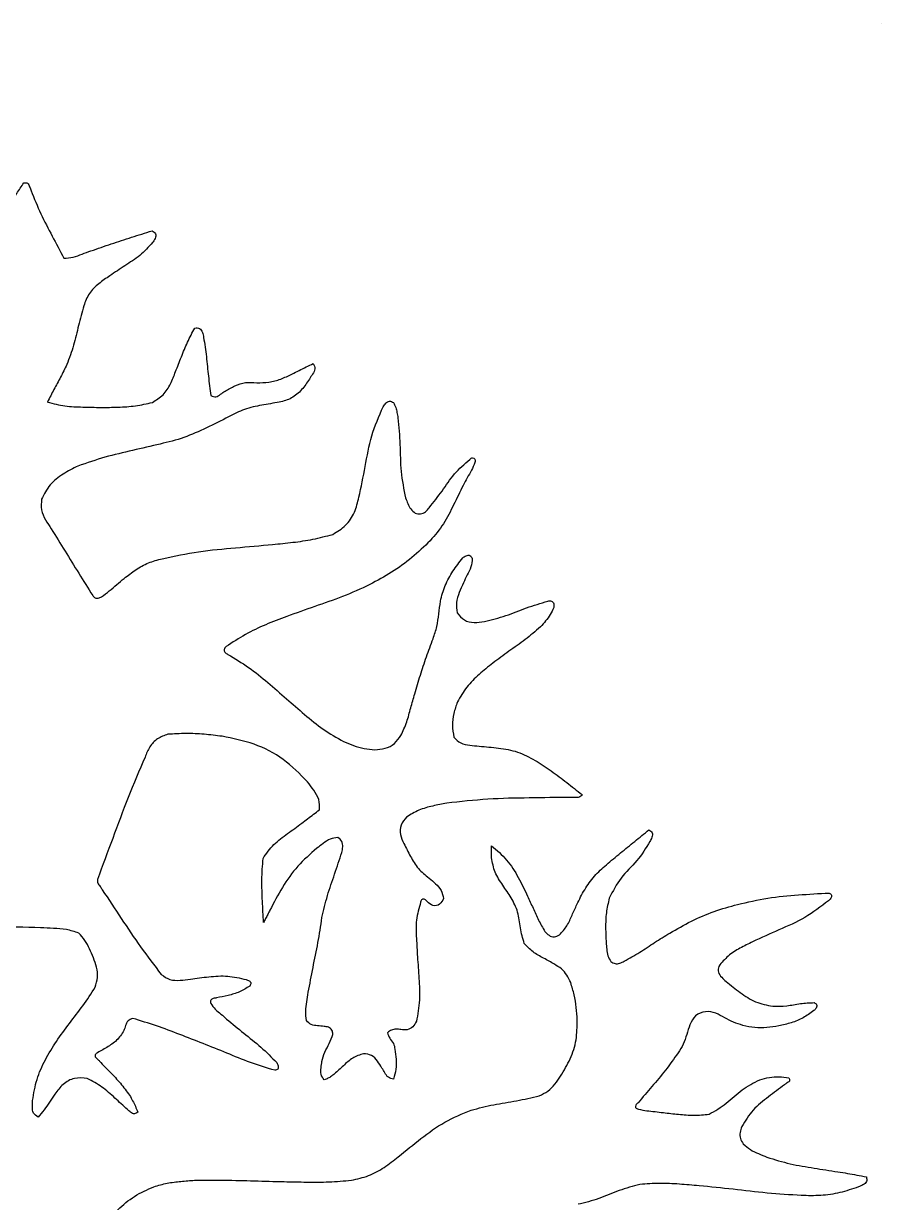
# Model space of a CAD drawing. Extents: x 0 to 290, y 41 to 325.
# Drawn here: x 212.1 to 289.6, y 218.7 to 325.1 of the extents above; entities that cross this region are included whole.
import ezdxf

# ---------------------------------------------------------------- set-up
doc = ezdxf.new("R2010")
doc.units = 0
doc.layers.get('0').update_dxf_attribs({"linetype": 'CONTINUOUS'})

msp = doc.modelspace()

# ---------------------------------------------------------------- linework, layer by layer
at = {"color": 7}
msp.add_lwpolyline([(289.56, 325.12), (289.56, 325.12)], dxfattribs=at)
for points, knots in [([(210.685662, 307.594621), (210.76965, 307.976175), (210.937709, 308.73966), (211.487199, 309.782748), (211.922856, 310.428113), (212.1408, 310.750966)], [0, 0, 0, 0, 1.167161, 2.335479, 3.505032, 3.505032, 3.505032, 3.505032]), ([(212.1408, 310.750966), (212.264362, 310.752944), (212.524706, 310.757111), (212.668979, 310.366557), (212.750749, 310.139498), (212.791604, 310.02605)], [0, 0, 0, 0, 0.337498, 0.711108, 1.084183, 1.084183, 1.084183, 1.084183]), ([(212.791604, 310.02605), (213.074888, 309.327961), (213.641515, 307.931638), (214.694627, 305.93039), (215.405034, 304.602346), (215.7603, 303.938206)], [0, 0, 0, 0, 2.258715, 4.517903, 6.777891, 6.777891, 6.777891, 6.777891]), ([(218.202087, 304.589039), (218.810931, 304.802179), (220.028428, 305.228391), (221.868276, 305.82756), (223.099988, 306.210106), (223.715862, 306.401385)], [0, 0, 0, 0, 1.935173, 3.869737, 5.80442, 5.80442, 5.80442, 5.80442]), ([(223.715862, 306.401385), (223.842332, 306.325414), (224.101941, 306.169464), (224.020635, 305.678037), (223.849772, 305.451905), (223.763558, 305.337803)], [0, 0, 0, 0, 0.405789, 0.832978, 1.268065, 1.268065, 1.268065, 1.268065]), ([(215.7603, 303.938206), (216.04363, 303.948658), (216.613386, 303.969677), (217.396856, 304.321304), (217.933913, 304.499872), (218.202087, 304.589039)], [0, 0, 0, 0, 0.842343, 1.693894, 2.543201, 2.543201, 2.543201, 2.543201]), ([(223.763558, 305.337803), (223.394128, 304.935225), (222.654111, 304.128809), (221.256651, 303.260873), (220.354359, 302.650546), (219.903322, 302.345457)], [0, 0, 0, 0, 1.631209, 3.267529, 4.903054, 4.903054, 4.903054, 4.903054]), ([(219.903322, 302.345457), (219.566486, 302.114408), (218.893946, 301.653088), (217.982927, 300.790697), (217.6916, 300.018819), (217.546202, 299.633584)], [0, 0, 0, 0, 1.228829, 2.453528, 3.673766, 3.673766, 3.673766, 3.673766]), ([(217.546202, 299.633584), (217.385002, 299.041464), (217.062541, 297.857009), (216.67354, 296.053437), (216.233983, 294.905334), (216.0143, 294.331531)], [0, 0, 0, 0, 1.841331, 3.683338, 5.523751, 5.523751, 5.523751, 5.523751]), ([(225.837891, 293.686089), (226.011669, 294.131418), (226.359193, 295.021993), (226.898734, 296.352747), (227.344988, 297.199352), (227.568196, 297.622807)], [0, 0, 0, 0, 1.434369, 2.868471, 4.303606, 4.303606, 4.303606, 4.303606]), ([(227.568196, 297.622807), (227.723053, 297.638448), (228.039869, 297.670449), (228.301809, 297.226763), (228.346953, 296.932409), (228.369707, 296.784042)], [0, 0, 0, 0, 0.431144, 0.882056, 1.340315, 1.340315, 1.340315, 1.340315]), ([(228.369707, 296.784042), (228.459578, 296.201362), (228.639387, 295.035574), (228.782847, 293.271338), (228.948442, 292.10322), (229.031236, 291.519187)], [0, 0, 0, 0, 1.768165, 3.537628, 5.306938, 5.306938, 5.306938, 5.306938]), ([(216.0143, 294.331531), (215.833926, 293.948367), (215.47309, 293.181849), (214.852441, 292.07286), (214.466291, 291.319098), (214.273271, 290.942324)], [0, 0, 0, 0, 1.270085, 2.5408, 3.810787, 3.810787, 3.810787, 3.810787]), ([(236.338816, 293.4716), (236.553106, 293.577422), (236.981613, 293.78903), (237.624367, 294.105986), (238.053187, 294.316393), (238.267522, 294.42156)], [0, 0, 0, 0, 0.716987, 1.433724, 2.149962, 2.149962, 2.149962, 2.149962]), ([(238.267522, 294.42156), (238.342364, 294.262169), (238.496426, 293.93406), (238.201396, 293.451087), (238.012618, 293.16326), (237.918131, 293.019198)], [0, 0, 0, 0, 0.496756, 1.022576, 1.549482, 1.549482, 1.549482, 1.549482]), ([(223.742391, 290.907893), (224.084158, 291.116683), (224.768825, 291.534955), (225.414948, 292.573527), (225.696744, 293.314798), (225.837891, 293.686089)], [0, 0, 0, 0, 1.186295, 2.376526, 3.570971, 3.570971, 3.570971, 3.570971]), ([(233.161276, 292.685893), (233.530416, 292.689696), (234.268024, 292.697295), (235.348596, 292.980056), (236.008482, 293.307623), (236.338816, 293.4716)], [0, 0, 0, 0, 1.104475, 2.206939, 3.312017, 3.312017, 3.312017, 3.312017]), ([(237.918131, 293.019198), (237.697923, 292.691332), (237.258707, 292.037388), (236.349667, 291.227445), (235.582003, 291.019646), (235.198356, 290.915796)], [0, 0, 0, 0, 1.185787, 2.365107, 3.543298, 3.543298, 3.543298, 3.543298]), ([(229.031236, 291.519187), (229.182353, 291.460384), (229.493983, 291.339122), (229.905226, 291.659118), (230.169242, 291.832066), (230.301236, 291.918531)], [0, 0, 0, 0, 0.454641, 0.93755, 1.420352, 1.420352, 1.420352, 1.420352]), ([(230.301236, 291.918531), (230.592133, 292.088198), (231.172815, 292.426885), (232.147462, 292.765209), (232.823461, 292.712322), (233.161276, 292.685893)], [0, 0, 0, 0, 1.011672, 2.019478, 3.026181, 3.026181, 3.026181, 3.026181]), ([(214.273271, 290.942324), (214.796537, 290.806274), (215.844296, 290.533853), (217.470511, 290.490673), (218.549252, 290.465524), (219.088547, 290.452951)], [0, 0, 0, 0, 1.616559, 3.236908, 4.856802, 4.856802, 4.856802, 4.856802]), ([(219.088547, 290.452951), (219.609981, 290.456298), (220.652892, 290.462992), (222.217478, 290.563065), (223.23472, 290.793094), (223.742391, 290.907893)], [0, 0, 0, 0, 1.564862, 3.12985, 4.689006, 4.689006, 4.689006, 4.689006]), ([(235.198356, 290.915796), (234.671389, 290.834631), (233.617896, 290.672369), (232.039259, 290.341102), (231.090185, 289.843981), (230.615913, 289.59556)], [0, 0, 0, 0, 1.601714, 3.202087, 4.800669, 4.800669, 4.800669, 4.800669]), ([(244.582809, 290.518991), (244.651238, 290.628261), (244.78615, 290.843692), (245.15094, 291.09012), (245.385163, 290.952283), (245.500878, 290.884187)], [0, 0, 0, 0, 0.392522, 0.773872, 1.146237, 1.146237, 1.146237, 1.146237]), ([(245.500878, 290.884187), (245.578992, 290.744617), (245.736289, 290.46357), (245.82681, 289.987063), (245.882943, 289.671262), (245.910947, 289.513716)], [0, 0, 0, 0, 0.476644, 0.959802, 1.440795, 1.440795, 1.440795, 1.440795]), ([(230.615913, 289.59556), (229.955973, 289.26392), (228.636275, 288.600732), (226.613891, 287.674542), (225.175462, 287.325409), (224.456696, 287.150951)], [0, 0, 0, 0, 2.217208, 4.433808, 6.647649, 6.647649, 6.647649, 6.647649]), ([(242.38966, 282.343578), (242.586655, 283.265832), (242.980791, 285.111021), (243.440116, 287.919512), (244.202325, 289.65344), (244.582809, 290.518991)], [0, 0, 0, 0, 2.831768, 5.665624, 8.490255, 8.490255, 8.490255, 8.490255]), ([(245.910947, 289.513716), (245.98463, 288.708169), (246.132111, 287.095811), (246.116248, 284.659769), (246.441851, 283.070685), (246.604367, 282.277538)], [0, 0, 0, 0, 2.426724, 4.857261, 7.279281, 7.279281, 7.279281, 7.279281]), ([(224.456696, 287.150951), (223.623631, 286.957402), (221.957086, 286.570208), (219.453841, 285.994895), (217.834212, 285.440913), (217.024938, 285.164107)], [0, 0, 0, 0, 2.566262, 5.13381, 7.697933, 7.697933, 7.697933, 7.697933]), ([(248.731476, 281.39644), (249.127144, 281.89181), (249.91908, 282.883301), (250.945123, 284.50254), (251.909293, 285.337329), (252.390487, 285.753951)], [0, 0, 0, 0, 1.902957, 3.808796, 5.707597, 5.707597, 5.707597, 5.707597]), ([(252.866596, 285.486687), (252.769087, 285.246728), (252.573185, 284.764636), (252.154998, 284.103824), (251.915125, 283.641032), (251.79528, 283.409813)], [0, 0, 0, 0, 0.775449, 1.557921, 2.339192, 2.339192, 2.339192, 2.339192]), ([(252.390487, 285.753951), (252.47186, 285.829122), (252.618827, 285.964887), (252.935048, 285.790645), (252.890926, 285.594725), (252.866596, 285.486687)], [0, 0, 0, 0, 0.301309, 0.544188, 0.842777, 0.842777, 0.842777, 0.842777]), ([(217.024938, 285.164107), (216.573398, 284.934304), (215.671046, 284.475071), (214.437771, 283.524799), (213.974872, 282.612998), (213.744104, 282.15844)], [0, 0, 0, 0, 1.523193, 3.043927, 4.555729, 4.555729, 4.555729, 4.555729]), ([(251.79528, 283.409813), (251.511277, 282.827354), (250.943683, 281.663279), (250.086277, 279.907075), (249.246219, 278.915465), (248.826584, 278.420124)], [0, 0, 0, 0, 1.946267, 3.889712, 5.829513, 5.829513, 5.829513, 5.829513]), ([(213.744104, 282.15844), (213.709143, 281.835542), (213.638719, 281.185113), (214.092825, 280.297193), (214.438798, 279.756797), (214.611938, 279.48636)], [0, 0, 0, 0, 0.953939, 1.921568, 2.890909, 2.890909, 2.890909, 2.890909]), ([(240.024356, 278.991624), (240.4337, 279.236313), (241.252854, 279.725966), (242.05587, 280.958289), (242.278262, 281.881256), (242.38966, 282.343578)], [0, 0, 0, 0, 1.416164, 2.833931, 4.256862, 4.256862, 4.256862, 4.256862]), ([(246.604367, 282.277538), (246.671608, 282.107508), (246.806485, 281.76645), (247.043528, 281.25992), (247.328621, 281.025397), (247.469378, 280.909607)], [0, 0, 0, 0, 0.550578, 1.104384, 1.644459, 1.644459, 1.644459, 1.644459]), ([(247.469378, 280.909607), (247.630713, 280.866744), (247.952571, 280.781233), (248.428978, 281.007219), (248.630005, 281.265879), (248.731476, 281.39644)], [0, 0, 0, 0, 0.487469, 0.972487, 1.466827, 1.466827, 1.466827, 1.466827]), ([(214.611938, 279.48636), (215.028957, 278.818904), (215.863101, 277.483823), (217.091104, 275.46654), (217.937668, 274.138893), (218.360978, 273.475027)], [0, 0, 0, 0, 2.361056, 4.722713, 7.084677, 7.084677, 7.084677, 7.084677]), ([(234.600609, 278.078636), (235.209645, 278.139583), (236.427956, 278.261503), (238.25093, 278.510067), (239.433485, 278.831179), (240.024356, 278.991624)], [0, 0, 0, 0, 1.836733, 3.674186, 5.509109, 5.509109, 5.509109, 5.509109]), ([(224.628851, 276.790291), (225.72269, 277.026598), (227.911096, 277.499369), (231.260103, 277.771828), (233.48712, 277.976367), (234.600609, 278.078636)], [0, 0, 0, 0, 3.353418, 6.709069, 10.064607, 10.064607, 10.064607, 10.064607]), ([(248.826584, 278.420124), (248.28348, 277.898205), (247.197428, 276.854517), (245.363034, 275.521956), (244.036869, 274.808335), (243.373769, 274.451516)], [0, 0, 0, 0, 2.258078, 4.515497, 6.773033, 6.773033, 6.773033, 6.773033]), ([(249.744653, 272.951222), (249.870939, 273.429358), (250.123771, 274.386613), (250.848852, 275.6941), (251.456902, 276.472562), (251.760849, 276.861693)], [0, 0, 0, 0, 1.478856, 2.960758, 4.441897, 4.441897, 4.441897, 4.441897]), ([(251.760849, 276.861693), (251.853956, 276.934745), (252.037657, 277.078877), (252.449281, 277.150784), (252.564569, 276.92628), (252.62078, 276.81682)], [0, 0, 0, 0, 0.361089, 0.712436, 1.046734, 1.046734, 1.046734, 1.046734]), ([(252.62078, 276.81682), (252.593847, 276.554971), (252.539556, 276.027132), (252.154746, 275.325561), (251.937963, 274.844823), (251.829711, 274.604762)], [0, 0, 0, 0, 0.781516, 1.575389, 2.367225, 2.367225, 2.367225, 2.367225]), ([(221.197311, 275.014831), (221.540661, 275.280624), (222.226338, 275.811416), (223.366855, 276.462526), (224.208243, 276.681051), (224.628851, 276.790291)], [0, 0, 0, 0, 1.303077, 2.602267, 3.900928, 3.900928, 3.900928, 3.900928]), ([(219.149507, 273.353389), (219.387971, 273.523141), (219.865827, 273.863306), (220.515868, 274.457378), (220.9702, 274.829043), (221.197311, 275.014831)], [0, 0, 0, 0, 0.877292, 1.757997, 2.638281, 2.638281, 2.638281, 2.638281]), ([(243.373769, 274.451516), (242.562165, 274.07822), (240.938457, 273.331398), (238.393254, 272.487344), (236.714786, 271.877647), (235.875689, 271.572849)], [0, 0, 0, 0, 2.677837, 5.357327, 8.035943, 8.035943, 8.035943, 8.035943]), ([(251.829711, 274.604762), (251.697812, 274.31969), (251.43414, 273.749816), (251.128856, 272.835597), (251.220551, 272.207704), (251.266113, 271.895711)], [0, 0, 0, 0, 0.945854, 1.890807, 2.824071, 2.824071, 2.824071, 2.824071]), ([(218.360978, 273.475027), (218.41971, 273.383164), (218.534206, 273.204082), (218.874213, 273.228593), (219.054941, 273.310521), (219.149507, 273.353389)], [0, 0, 0, 0, 0.303415, 0.591498, 0.907676, 0.907676, 0.907676, 0.907676]), ([(249.091309, 269.569918), (249.212533, 269.934805), (249.455031, 270.66473), (249.605354, 271.809723), (249.698231, 272.570811), (249.744653, 272.951222)], [0, 0, 0, 0, 1.150808, 2.302094, 3.452577, 3.452577, 3.452577, 3.452577]), ([(253.713262, 271.133711), (254.364186, 271.286667), (255.667698, 271.59297), (257.513427, 272.389282), (258.795831, 272.767655), (259.436164, 272.956584)], [0, 0, 0, 0, 2.00206, 4.009243, 6.010993, 6.010993, 6.010993, 6.010993]), ([(259.436164, 272.956584), (259.554162, 272.984361), (259.786556, 273.039068), (260.038325, 272.71933), (259.995317, 272.49326), (259.973233, 272.377182)], [0, 0, 0, 0, 0.337129, 0.663971, 1.008898, 1.008898, 1.008898, 1.008898]), ([(235.875689, 271.572849), (235.238728, 271.333657), (233.964723, 270.855242), (232.114654, 269.978994), (230.979658, 269.226379), (230.412431, 268.850251)], [0, 0, 0, 0, 2.041256, 4.08278, 6.122354, 6.122354, 6.122354, 6.122354]), ([(251.266113, 271.895711), (251.460389, 271.654216), (251.851286, 271.16831), (252.808514, 270.971358), (253.410994, 271.079471), (253.713262, 271.133711)], [0, 0, 0, 0, 0.905096, 1.821122, 2.743417, 2.743417, 2.743417, 2.743417]), ([(259.973233, 272.377182), (259.880118, 272.160808), (259.692764, 271.725453), (259.252289, 271.163654), (258.93191, 270.81529), (258.772096, 270.641516)], [0, 0, 0, 0, 0.703851, 1.416181, 2.125177, 2.125177, 2.125177, 2.125177]), ([(258.772096, 270.641516), (258.320523, 270.244956), (257.416683, 269.451228), (255.921157, 268.439915), (254.959087, 267.718717), (254.478084, 267.358142)], [0, 0, 0, 0, 1.801063, 3.604897, 5.408489, 5.408489, 5.408489, 5.408489]), ([(247.437769, 264.585309), (247.600995, 265.14594), (247.927375, 266.266956), (248.470185, 267.932604), (248.884266, 269.024142), (249.091309, 269.569918)], [0, 0, 0, 0, 1.751711, 3.502653, 5.253635, 5.253635, 5.253635, 5.253635]), ([(230.412431, 268.850251), (230.323799, 268.772349), (230.16337, 268.631342), (230.282637, 268.296469), (230.457886, 268.203614), (230.555236, 268.152033)], [0, 0, 0, 0, 0.321125, 0.581259, 0.906345, 0.906345, 0.906345, 0.906345]), ([(230.555236, 268.152033), (231.19168, 267.774201), (232.465616, 267.017915), (234.188106, 265.608575), (235.300838, 264.632028), (235.857344, 264.143631)], [0, 0, 0, 0, 2.217362, 4.438378, 6.660519, 6.660519, 6.660519, 6.660519]), ([(254.478084, 267.358142), (254.063175, 267.025394), (253.234029, 266.360437), (252.081021, 265.238855), (251.546369, 264.316033), (251.279378, 263.8552)], [0, 0, 0, 0, 1.597225, 3.191856, 4.782493, 4.782493, 4.782493, 4.782493]), ([(235.857344, 264.143631), (236.396695, 263.67068), (237.475597, 262.724601), (239.132893, 261.33963), (240.383583, 260.63003), (241.008464, 260.275493)], [0, 0, 0, 0, 2.153331, 4.307464, 6.458404, 6.458404, 6.458404, 6.458404]), ([(246.186113, 260.836551), (246.371708, 261.235842), (246.743384, 262.035469), (247.05658, 263.321836), (247.310743, 264.164274), (247.437769, 264.585309)], [0, 0, 0, 0, 1.317602, 2.638655, 3.958555, 3.958555, 3.958555, 3.958555]), ([(251.279378, 263.8552), (251.163672, 263.512642), (250.93227, 262.827548), (250.782799, 261.741254), (250.898783, 261.027553), (250.956516, 260.672298)], [0, 0, 0, 0, 1.084519, 2.168963, 3.243758, 3.243758, 3.243758, 3.243758]), ([(225.141931, 260.937022), (224.82043, 260.822496), (224.177191, 260.593358), (223.453841, 259.822662), (223.205328, 259.190186), (223.080862, 258.873413)], [0, 0, 0, 0, 1.012845, 2.026436, 3.043456, 3.043456, 3.043456, 3.043456]), ([(230.041873, 260.751884), (229.499934, 260.822235), (228.416049, 260.962936), (226.776411, 261.024229), (225.686316, 260.966067), (225.141931, 260.937022)], [0, 0, 0, 0, 1.638939, 3.277901, 4.912889, 4.912889, 4.912889, 4.912889]), ([(243.818269, 259.540022), (244.135093, 259.560498), (244.766021, 259.601275), (245.644735, 260.05171), (246.005362, 260.574514), (246.186113, 260.836551)], [0, 0, 0, 0, 0.947598, 1.88706, 2.831099, 2.831099, 2.831099, 2.831099]), ([(237.740896, 256.650913), (237.044502, 257.358864), (235.65117, 258.77532), (232.961633, 260.169168), (231.015283, 260.557614), (230.041873, 260.751884)], [0, 0, 0, 0, 2.966405, 5.935133, 8.905293, 8.905293, 8.905293, 8.905293]), ([(241.008464, 260.275493), (241.307491, 260.14959), (241.906445, 259.897404), (242.847301, 259.625977), (243.49518, 259.568623), (243.818269, 259.540022)], [0, 0, 0, 0, 0.973349, 1.949634, 2.920807, 2.920807, 2.920807, 2.920807]), ([(250.956516, 260.672298), (251.155255, 260.473286), (251.557219, 260.070773), (252.416094, 259.947585), (252.968746, 259.889235), (253.245056, 259.860062)], [0, 0, 0, 0, 0.821758, 1.662056, 2.502258, 2.502258, 2.502258, 2.502258]), ([(253.245056, 259.860062), (253.827581, 259.808442), (254.991762, 259.705278), (256.74481, 259.423625), (257.777716, 258.86059), (258.293164, 258.57962)], [0, 0, 0, 0, 1.758005, 3.51338, 5.261941, 5.261941, 5.261941, 5.261941]), ([(223.080862, 258.873413), (222.56466, 257.662372), (221.532172, 255.240091), (220.161923, 251.535109), (219.245228, 249.066821), (218.786851, 247.832598)], [0, 0, 0, 0, 3.948791, 7.898233, 11.848182, 11.848182, 11.848182, 11.848182]), ([(258.293164, 258.57962), (258.786754, 258.267929), (259.773803, 257.644628), (261.160517, 256.575101), (262.074641, 255.851159), (262.531578, 255.489287)], [0, 0, 0, 0, 1.750323, 3.500188, 5.249097, 5.249097, 5.249097, 5.249097]), ([(238.828298, 254.108373), (238.835646, 254.42846), (238.850447, 255.073147), (238.31739, 255.89896), (237.933207, 256.400072), (237.740896, 256.650913)], [0, 0, 0, 0, 0.939166, 1.891575, 2.846163, 2.846163, 2.846163, 2.846163]), ([(250.316153, 254.708942), (249.893543, 254.629676), (249.047931, 254.471069), (247.789302, 254.136652), (247.055011, 253.681566), (246.689033, 253.454747)], [0, 0, 0, 0, 1.291826, 2.584847, 3.869667, 3.869667, 3.869667, 3.869667]), ([(261.497233, 255.238109), (260.253081, 255.221135), (257.764478, 255.187182), (254.027995, 255.130409), (251.55327, 254.849413), (250.316153, 254.708942)], [0, 0, 0, 0, 3.733471, 7.467838, 11.200725, 11.200725, 11.200725, 11.200725]), ([(262.531578, 255.489287), (262.452318, 255.391493), (262.285778, 255.186007), (261.876372, 255.245911), (261.62313, 255.2407), (261.497233, 255.238109)], [0, 0, 0, 0, 0.353258, 0.742269, 1.126851, 1.126851, 1.126851, 1.126851]), ([(237.227816, 252.912316), (237.405689, 253.045299), (237.761229, 253.311109), (238.294884, 253.709579), (238.650424, 253.97539), (238.828298, 254.108373)], [0, 0, 0, 0, 0.666267, 1.331757, 1.998023, 1.998023, 1.998023, 1.998023]), ([(246.689033, 253.454747), (246.502218, 253.229553), (246.127994, 252.778451), (246.070798, 251.851709), (246.327578, 251.329734), (246.4562, 251.068276)], [0, 0, 0, 0, 0.860879, 1.724486, 2.591216, 2.591216, 2.591216, 2.591216]), ([(233.735316, 249.726873), (234.040665, 250.160998), (234.652965, 251.031522), (235.956011, 251.96452), (236.803816, 252.596335), (237.227816, 252.912316)], [0, 0, 0, 0, 1.580575, 3.169431, 4.759019, 4.759019, 4.759019, 4.759019]), ([(240.497924, 251.618609), (240.255298, 251.587587), (239.76481, 251.524873), (239.168609, 251.070981), (238.775809, 250.781564), (238.57966, 250.63704)], [0, 0, 0, 0, 0.720966, 1.457491, 2.192138, 2.192138, 2.192138, 2.192138]), ([(240.841953, 250.266764), (240.882343, 250.429691), (240.963251, 250.756057), (240.894179, 251.292178), (240.628678, 251.510896), (240.497924, 251.618609)], [0, 0, 0, 0, 0.505334, 1.012262, 1.504158, 1.504158, 1.504158, 1.504158]), ([(264.730089, 249.155373), (265.154287, 249.509721), (266.002587, 250.218336), (267.28513, 251.26861), (268.146482, 251.9607), (268.57706, 252.306667)], [0, 0, 0, 0, 1.658172, 3.315971, 4.973015, 4.973015, 4.973015, 4.973015]), ([(268.667089, 251.258776), (268.294588, 250.660705), (267.546907, 249.460262), (265.954174, 248.029169), (265.31346, 246.763594), (264.994813, 246.134184)], [0, 0, 0, 0, 2.106202, 4.227551, 6.326368, 6.326368, 6.326368, 6.326368]), ([(268.57706, 252.306667), (268.694533, 252.231104), (268.937262, 252.074973), (268.849807, 251.617552), (268.728228, 251.378825), (268.667089, 251.258776)], [0, 0, 0, 0, 0.383993, 0.793427, 1.207591, 1.207591, 1.207591, 1.207591]), ([(238.57966, 250.63704), (237.9893, 250.116687), (236.807893, 249.075375), (235.444519, 247.130162), (234.716084, 245.737893), (234.351689, 245.04142)], [0, 0, 0, 0, 2.353625, 4.709991, 7.068652, 7.068652, 7.068652, 7.068652]), ([(239.056051, 244.374529), (239.207906, 245.04201), (239.511857, 246.37803), (240.206379, 248.313412), (240.630114, 249.615706), (240.841953, 250.266764)], [0, 0, 0, 0, 2.051634, 4.106524, 6.160858, 6.160858, 6.160858, 6.160858]), ([(246.4562, 251.068276), (246.646707, 250.679188), (247.027273, 249.901928), (247.701683, 248.770101), (248.383248, 248.225948), (248.723573, 247.954236)], [0, 0, 0, 0, 1.302572, 2.602082, 3.898114, 3.898114, 3.898114, 3.898114]), ([(254.369429, 249.787833), (254.362678, 249.908607), (254.349183, 250.150055), (254.352091, 250.513037), (254.365529, 250.754464), (254.372251, 250.875236)], [0, 0, 0, 0, 0.362817, 0.725331, 1.08819, 1.08819, 1.08819, 1.08819]), ([(254.372251, 250.875236), (254.847008, 250.461526), (255.798011, 249.632809), (256.81019, 248.019718), (257.347253, 246.884305), (257.615831, 246.3165)], [0, 0, 0, 0, 1.879692, 3.765279, 5.651527, 5.651527, 5.651527, 5.651527]), ([(233.777649, 243.930029), (233.74462, 244.574069), (233.678583, 245.861723), (233.593056, 247.796642), (233.687898, 249.083486), (233.735316, 249.726873)], [0, 0, 0, 0, 1.935166, 3.86905, 5.802725, 5.802725, 5.802725, 5.802725]), ([(256.136704, 246.173696), (255.885486, 246.549538), (255.383186, 247.301018), (254.603081, 248.438962), (254.4471, 249.339439), (254.369429, 249.787833)], [0, 0, 0, 0, 1.360821, 2.7209, 4.069883, 4.069883, 4.069883, 4.069883]), ([(262.068733, 245.570587), (262.291745, 246.019192), (262.737452, 246.915768), (263.601064, 248.160227), (264.35381, 248.823713), (264.730089, 249.155373)], [0, 0, 0, 0, 1.502972, 3.00382, 4.503916, 4.503916, 4.503916, 4.503916]), ([(218.786851, 247.832598), (218.783994, 247.714951), (218.778089, 247.47183), (219.034742, 247.199829), (219.158941, 246.995373), (219.220909, 246.893362)], [0, 0, 0, 0, 0.339641, 0.701881, 1.062586, 1.062586, 1.062586, 1.062586]), ([(248.723573, 247.954236), (248.922389, 247.788483), (249.320398, 247.456665), (249.868785, 246.871874), (249.97344, 246.356899), (250.025182, 246.102293)], [0, 0, 0, 0, 0.780716, 1.562912, 2.327796, 2.327796, 2.327796, 2.327796]), ([(219.220909, 246.893362), (219.789586, 246.027617), (220.927102, 244.295881), (222.660118, 241.714525), (223.91621, 240.065948), (224.544184, 239.241753)], [0, 0, 0, 0, 3.107643, 6.216166, 9.323976, 9.323976, 9.323976, 9.323976]), ([(248.564682, 245.819224), (248.501414, 245.894764), (248.383059, 246.036074), (248.03752, 246.077706), (247.989252, 245.878237), (247.964113, 245.774351)], [0, 0, 0, 0, 0.294578, 0.551062, 0.829824, 0.829824, 0.829824, 0.829824]), ([(250.025182, 246.102293), (249.934084, 245.909621), (249.751242, 245.52291), (249.029738, 245.37025), (248.719296, 245.669957), (248.564682, 245.819224)], [0, 0, 0, 0, 0.614911, 1.234186, 1.848637, 1.848637, 1.848637, 1.848637]), ([(257.314136, 242.05438), (257.183456, 242.515039), (256.921519, 243.438391), (256.818636, 244.894149), (256.363313, 245.748498), (256.136704, 246.173696)], [0, 0, 0, 0, 1.436081, 2.878499, 4.30763, 4.30763, 4.30763, 4.30763]), ([(257.615831, 246.3165), (257.780524, 245.957536), (258.110018, 245.23937), (258.582868, 244.1519), (258.98072, 243.469298), (259.179342, 243.128518)], [0, 0, 0, 0, 1.185071, 2.370929, 3.553171, 3.553171, 3.553171, 3.553171]), ([(264.994813, 246.134184), (264.891971, 245.696592), (264.686087, 244.82056), (264.645175, 243.467805), (264.687681, 242.571083), (264.708922, 242.12296)], [0, 0, 0, 0, 1.34537, 2.69335, 4.039897, 4.039897, 4.039897, 4.039897]), ([(276.577778, 245.570587), (277.481684, 245.778192), (279.289948, 246.193507), (282.064371, 246.450947), (283.91547, 246.55002), (284.841244, 246.599569)], [0, 0, 0, 0, 2.779335, 5.560054, 8.342126, 8.342126, 8.342126, 8.342126]), ([(284.841244, 246.599569), (284.932531, 246.546967), (285.119533, 246.439211), (285.012562, 246.090313), (284.856322, 245.965335), (284.776333, 245.901351)], [0, 0, 0, 0, 0.282712, 0.579136, 0.890092, 0.890092, 0.890092, 0.890092]), ([(234.351689, 245.04142), (234.288022, 244.917898), (234.160656, 244.670794), (233.968682, 244.300655), (233.841316, 244.053551), (233.777649, 243.930029)], [0, 0, 0, 0, 0.416894, 0.833991, 1.250885, 1.250885, 1.250885, 1.250885]), ([(247.964113, 245.774351), (247.808773, 245.240565), (247.497281, 244.170203), (247.580228, 242.493316), (247.640477, 241.387521), (247.670602, 240.834616)], [0, 0, 0, 0, 1.655918, 3.320494, 4.98512, 4.98512, 4.98512, 4.98512]), ([(260.497038, 242.829644), (260.738064, 243.088964), (261.22286, 243.610553), (261.623336, 244.606337), (261.920291, 245.249222), (262.068733, 245.570587)], [0, 0, 0, 0, 1.052827, 2.117631, 3.181919, 3.181919, 3.181919, 3.181919]), ([(270.458353, 242.977811), (271.101058, 243.347614), (272.386325, 244.087138), (274.433546, 244.975481), (275.863024, 245.372216), (276.577778, 245.570587)], [0, 0, 0, 0, 2.223777, 4.447062, 6.670436, 6.670436, 6.670436, 6.670436]), ([(284.776333, 245.901351), (284.087945, 245.369147), (282.708965, 244.303035), (280.298802, 243.276393), (278.719464, 242.555194), (277.929904, 242.194644)], [0, 0, 0, 0, 2.599254, 5.206823, 7.813671, 7.813671, 7.813671, 7.813671]), ([(237.81512, 237.630547), (237.956607, 238.379299), (238.239568, 239.876742), (238.714017, 242.113696), (238.942035, 243.62089), (239.056051, 244.374529)], [0, 0, 0, 0, 2.286054, 4.571921, 6.858046, 6.858046, 6.858046, 6.858046]), ([(213.648996, 243.467184), (212.23748, 243.499396), (209.414116, 243.563827), (205.178322, 243.481625), (202.355372, 243.405017), (200.943916, 243.366713)], [0, 0, 0, 0, 4.235178, 8.471352, 12.707417, 12.707417, 12.707417, 12.707417]), ([(217.101702, 242.982891), (216.731524, 243.104633), (215.989254, 243.348746), (214.815235, 243.404623), (214.037732, 243.446331), (213.648996, 243.467184)], [0, 0, 0, 0, 1.163528, 2.333073, 3.502525, 3.502525, 3.502525, 3.502525]), ([(218.419116, 240.755311), (218.309426, 241.023924), (218.090012, 241.561238), (217.68671, 242.338879), (217.29615, 242.768831), (217.101702, 242.982891)], [0, 0, 0, 0, 0.871246, 1.742776, 2.606913, 2.606913, 2.606913, 2.606913]), ([(259.179342, 243.128518), (259.292834, 243.000862), (259.517388, 242.748282), (260.04614, 242.565224), (260.34674, 242.741505), (260.497038, 242.829644)], [0, 0, 0, 0, 0.51167, 1.012387, 1.513093, 1.513093, 1.513093, 1.513093]), ([(266.333393, 240.453616), (266.807201, 240.707943), (267.755369, 241.216894), (269.072753, 242.151379), (269.996566, 242.702381), (270.458353, 242.977811)], [0, 0, 0, 0, 1.611679, 3.225235, 4.837962, 4.837962, 4.837962, 4.837962]), ([(260.036733, 240.162644), (259.715812, 240.348311), (259.073194, 240.720093), (258.069881, 241.229359), (257.565164, 241.780341), (257.314136, 242.05438)], [0, 0, 0, 0, 1.114544, 2.231782, 3.337302, 3.337302, 3.337302, 3.337302]), ([(264.708922, 242.12296), (264.725179, 241.924536), (264.757767, 241.52678), (264.835057, 240.925601), (265.037528, 240.579724), (265.137618, 240.408742)], [0, 0, 0, 0, 0.599101, 1.200942, 1.789317, 1.789317, 1.789317, 1.789317]), ([(277.929904, 242.194644), (277.548369, 242.008462), (276.785835, 241.636359), (275.687044, 240.963675), (275.14454, 240.305652), (274.874002, 239.977507)], [0, 0, 0, 0, 1.27584, 2.54988, 3.81723, 3.81723, 3.81723, 3.81723]), ([(218.585909, 238.093673), (218.668663, 238.387485), (218.834156, 238.975058), (218.754614, 239.90499), (218.531071, 240.47156), (218.419116, 240.755311)], [0, 0, 0, 0, 0.910201, 1.820249, 2.733292, 2.733292, 2.733292, 2.733292]), ([(247.670602, 240.834616), (247.718514, 240.186736), (247.814345, 238.890901), (247.92202, 236.934998), (247.695958, 235.651788), (247.583113, 235.011242)], [0, 0, 0, 0, 1.950885, 3.901997, 5.846682, 5.846682, 5.846682, 5.846682]), ([(261.507676, 238.506282), (261.402575, 238.736277), (261.193142, 239.194583), (260.691712, 239.780366), (260.255515, 240.034953), (260.036733, 240.162644)], [0, 0, 0, 0, 0.756889, 1.508239, 2.264311, 2.264311, 2.264311, 2.264311]), ([(265.137618, 240.408742), (265.26076, 240.328267), (265.505897, 240.168065), (265.960885, 240.237356), (266.208081, 240.380866), (266.333393, 240.453616)], [0, 0, 0, 0, 0.427752, 0.851521, 1.287209, 1.287209, 1.287209, 1.287209]), ([(274.874002, 239.977507), (274.83777, 239.796499), (274.763805, 239.426986), (275.135024, 238.972473), (275.401932, 238.728936), (275.535531, 238.607036)], [0, 0, 0, 0, 0.527494, 1.076842, 1.627381, 1.627381, 1.627381, 1.627381]), ([(224.544184, 239.241753), (224.796322, 239.062086), (225.305026, 238.699596), (226.261239, 238.703661), (226.867691, 238.7837), (227.171391, 238.823782)], [0, 0, 0, 0, 0.906591, 1.829104, 2.754504, 2.754504, 2.754504, 2.754504]), ([(227.171391, 238.823782), (227.729769, 238.898868), (228.845876, 239.048951), (230.548658, 239.17673), (231.650538, 238.913113), (232.200873, 238.781449)], [0, 0, 0, 0, 1.693126, 3.384283, 5.07173, 5.07173, 5.07173, 5.07173]), ([(232.200873, 238.781449), (232.2937, 238.755316), (232.472573, 238.704958), (232.703966, 238.457037), (232.592703, 238.285714), (232.536718, 238.199507)], [0, 0, 0, 0, 0.293494, 0.565551, 0.841095, 0.841095, 0.841095, 0.841095]), ([(262.100342, 235.124978), (262.075038, 235.506659), (262.024399, 236.270494), (261.84203, 237.407305), (261.619068, 238.140151), (261.507676, 238.506282)], [0, 0, 0, 0, 1.147444, 2.296307, 3.443347, 3.443347, 3.443347, 3.443347]), ([(275.535531, 238.607036), (275.957262, 238.272245), (276.800439, 237.602891), (278.164783, 236.688647), (279.229682, 236.473293), (279.76068, 236.365909)], [0, 0, 0, 0, 1.619761, 3.238425, 4.848286, 4.848286, 4.848286, 4.848286]), ([(215.075064, 233.196271), (215.459985, 233.744688), (216.230119, 234.841939), (217.508473, 236.396191), (218.226994, 237.528209), (218.585909, 238.093673)], [0, 0, 0, 0, 2.009685, 4.020895, 6.028239, 6.028239, 6.028239, 6.028239]), ([(232.536718, 238.199507), (232.233843, 238.009633), (231.625984, 237.628564), (230.583666, 237.341388), (229.88366, 237.197346), (229.533873, 237.125369)], [0, 0, 0, 0, 1.066818, 2.141067, 3.213989, 3.213989, 3.213989, 3.213989]), ([(237.651149, 235.077564), (237.621161, 235.360938), (237.560889, 235.930472), (237.695717, 236.781399), (237.775339, 237.34764), (237.81512, 237.630547)], [0, 0, 0, 0, 0.851046, 1.710464, 2.568582, 2.568582, 2.568582, 2.568582]), ([(229.533873, 237.125369), (229.437592, 237.115909), (229.250144, 237.097492), (228.958755, 236.934577), (228.991273, 236.731937), (229.007529, 236.630633)], [0, 0, 0, 0, 0.295803, 0.575891, 0.855891, 0.855891, 0.855891, 0.855891]), ([(229.007529, 236.630633), (229.13742, 236.447186), (229.398697, 236.078181), (229.943514, 235.670145), (230.278959, 235.36854), (230.44658, 235.217829)], [0, 0, 0, 0, 0.670047, 1.347808, 2.024743, 2.024743, 2.024743, 2.024743]), ([(279.76068, 236.365909), (280.17798, 236.369824), (281.014493, 236.377672), (282.244438, 236.641729), (283.08028, 236.681944), (283.497867, 236.702036)], [0, 0, 0, 0, 1.248886, 2.503496, 3.756098, 3.756098, 3.756098, 3.756098]), ([(283.497867, 236.702036), (283.58577, 236.651543), (283.773392, 236.54377), (283.68465, 236.186277), (283.53178, 236.048532), (283.455533, 235.979829)], [0, 0, 0, 0, 0.275869, 0.588818, 0.900231, 0.900231, 0.900231, 0.900231]), ([(274.622542, 235.7628), (274.30618, 235.836946), (273.675004, 235.984874), (272.697614, 235.585113), (272.411151, 234.996264), (272.267962, 234.701927)], [0, 0, 0, 0, 0.961679, 1.918655, 2.87506, 2.87506, 2.87506, 2.87506]), ([(277.062071, 234.648869), (276.774835, 234.735089), (276.200523, 234.907481), (275.412876, 235.342794), (274.885869, 235.622861), (274.622542, 235.7628)], [0, 0, 0, 0, 0.897016, 1.793534, 2.688846, 2.688846, 2.688846, 2.688846]), ([(283.455533, 235.979829), (283.142403, 235.750988), (282.516573, 235.293619), (281.432274, 234.84903), (280.676268, 234.683867), (280.297749, 234.601173)], [0, 0, 0, 0, 1.160167, 2.318742, 3.48048, 3.48048, 3.48048, 3.48048]), ([(221.967213, 235.275967), (221.815046, 235.218784), (221.504262, 235.101994), (221.323695, 234.622324), (221.219859, 234.320697), (221.16796, 234.169938)], [0, 0, 0, 0, 0.465742, 0.951221, 1.43635, 1.43635, 1.43635, 1.43635]), ([(228.316931, 233.003231), (227.618743, 233.277149), (226.222002, 233.825129), (224.119468, 234.626638), (222.683989, 235.059718), (221.967213, 235.275967)], [0, 0, 0, 0, 2.250209, 4.501591, 6.74693, 6.74693, 6.74693, 6.74693]), ([(230.44658, 235.217829), (230.961373, 234.792138), (231.991194, 233.94056), (233.566934, 232.69969), (234.512161, 231.755059), (234.984149, 231.283369)], [0, 0, 0, 0, 2.004393, 4.009705, 6.009713, 6.009713, 6.009713, 6.009713]), ([(239.241189, 234.545576), (239.049844, 234.566318), (238.666207, 234.607907), (238.067247, 234.665313), (237.787783, 234.942193), (237.651149, 235.077564)], [0, 0, 0, 0, 0.582567, 1.168021, 1.728084, 1.728084, 1.728084, 1.728084]), ([(240.0427, 233.834093), (240.031216, 233.97323), (240.008431, 234.24928), (239.648494, 234.516273), (239.378662, 234.535686), (239.241189, 234.545576)], [0, 0, 0, 0, 0.402027, 0.797629, 1.208516, 1.208516, 1.208516, 1.208516]), ([(246.175671, 234.270409), (246.033277, 234.284387), (245.750036, 234.31219), (245.311429, 234.252309), (245.084899, 234.073929), (244.971711, 233.9848)], [0, 0, 0, 0, 0.430382, 0.856086, 1.281206, 1.281206, 1.281206, 1.281206]), ([(247.583113, 235.011242), (247.489402, 234.839246), (247.303193, 234.497481), (246.760566, 234.183211), (246.371244, 234.241252), (246.175671, 234.270409)], [0, 0, 0, 0, 0.581985, 1.156434, 1.736289, 1.736289, 1.736289, 1.736289]), ([(260.589607, 230.061064), (260.900216, 230.572201), (261.521077, 231.593883), (262.076605, 233.327295), (262.092428, 234.525636), (262.100342, 235.124978)], [0, 0, 0, 0, 1.791829, 3.581592, 5.372374, 5.372374, 5.372374, 5.372374]), ([(272.267962, 234.701927), (272.171844, 234.409196), (271.979793, 233.824305), (271.698485, 232.937447), (271.363781, 232.416926), (271.196364, 232.156564)], [0, 0, 0, 0, 0.925491, 1.849181, 2.773585, 2.773585, 2.773585, 2.773585]), ([(280.297749, 234.601173), (279.939452, 234.53897), (279.223972, 234.414756), (278.124306, 234.395238), (277.416294, 234.564291), (277.062071, 234.648869)], [0, 0, 0, 0, 1.090941, 2.178491, 3.267371, 3.267371, 3.267371, 3.267371]), ([(212.931869, 227.867916), (213.037383, 228.505232), (213.248417, 229.779891), (214.043899, 231.561203), (214.731137, 232.650923), (215.075064, 233.196271)], [0, 0, 0, 0, 1.931088, 3.862259, 5.796896, 5.796896, 5.796896, 5.796896]), ([(221.16796, 234.169938), (220.971132, 233.859374), (220.575064, 233.234441), (219.619119, 232.65382), (218.984565, 232.292224), (218.667753, 232.111691)], [0, 0, 0, 0, 1.088224, 2.189781, 3.288112, 3.288112, 3.288112, 3.288112]), ([(239.047867, 231.394564), (239.124704, 231.679338), (239.278928, 232.250918), (239.742243, 233.008089), (239.94307, 233.560195), (240.0427, 233.834093)], [0, 0, 0, 0, 0.88041, 1.767108, 2.640068, 2.640068, 2.640068, 2.640068]), ([(244.971711, 233.9848), (245.024779, 233.807829), (245.132344, 233.449126), (245.560014, 233.053376), (245.609052, 232.676006), (245.63324, 232.489869)], [0, 0, 0, 0, 0.547069, 1.108859, 1.65568, 1.65568, 1.65568, 1.65568]), ([(218.667753, 232.111691), (218.612639, 232.027832), (218.491991, 231.844259), (218.786821, 231.631599), (218.91394, 231.478725), (218.977351, 231.402467)], [0, 0, 0, 0, 0.262003, 0.573543, 0.883635, 0.883635, 0.883635, 0.883635]), ([(234.793649, 230.590231), (234.056544, 230.808173), (232.581572, 231.244283), (230.46419, 232.163339), (229.032675, 232.72327), (228.316931, 233.003231)], [0, 0, 0, 0, 2.303687, 4.60976, 6.915746, 6.915746, 6.915746, 6.915746]), ([(245.63324, 232.489869), (245.67697, 232.190089), (245.764381, 231.590869), (245.763572, 230.672048), (245.588389, 230.089946), (245.500878, 229.799162)], [0, 0, 0, 0, 0.909375, 1.817722, 2.7244, 2.7244, 2.7244, 2.7244]), ([(271.196364, 232.156564), (270.827533, 231.632905), (270.089533, 230.585108), (268.841215, 229.122412), (268.008993, 228.148491), (267.592951, 227.661611)], [0, 0, 0, 0, 1.920465, 3.842683, 5.764262, 5.764262, 5.764262, 5.764262]), ([(218.977351, 231.402467), (219.293572, 231.074573), (219.925919, 230.418883), (220.880381, 229.437203), (221.414404, 228.697795), (221.681322, 228.32822)], [0, 0, 0, 0, 1.367129, 2.733847, 4.09961, 4.09961, 4.09961, 4.09961]), ([(234.984149, 231.283369), (235.031021, 231.192513), (235.123882, 231.012511), (235.114121, 230.641332), (234.896939, 230.606701), (234.793649, 230.590231)], [0, 0, 0, 0, 0.313884, 0.621864, 0.901171, 0.901171, 0.901171, 0.901171]), ([(239.259533, 229.733122), (239.142921, 229.890374), (238.905522, 230.210508), (238.965801, 230.819219), (239.020522, 231.202855), (239.047867, 231.394564)], [0, 0, 0, 0, 0.567448, 1.155216, 1.742317, 1.742317, 1.742317, 1.742317]), ([(242.812993, 232.087702), (242.470466, 231.976297), (241.781362, 231.752169), (240.989743, 230.996837), (240.453701, 230.521187), (240.185787, 230.283456)], [0, 0, 0, 0, 1.06658, 2.145766, 3.224096, 3.224096, 3.224096, 3.224096]), ([(244.469073, 230.791456), (244.340163, 231.00087), (244.082946, 231.41872), (243.56257, 231.99892), (243.061163, 232.058308), (242.812993, 232.087702)], [0, 0, 0, 0, 0.744232, 1.484989, 2.210923, 2.210923, 2.210923, 2.210923]), ([(240.185787, 230.283456), (240.095724, 230.202951), (239.91554, 230.041889), (239.599152, 229.860006), (239.372802, 229.77544), (239.259533, 229.733122)], [0, 0, 0, 0, 0.36167, 0.72358, 1.086091, 1.086091, 1.086091, 1.086091]), ([(245.500878, 229.799162), (245.335759, 229.832892), (244.996172, 229.902262), (244.737768, 230.369737), (244.558418, 230.651228), (244.469073, 230.791456)], [0, 0, 0, 0, 0.482145, 0.991595, 1.497305, 1.497305, 1.497305, 1.497305]), ([(258.671342, 228.285887), (258.938423, 228.416177), (259.471737, 228.676346), (260.101438, 229.320894), (260.426513, 229.813779), (260.589607, 230.061064)], [0, 0, 0, 0, 0.885752, 1.768695, 2.657696, 2.657696, 2.657696, 2.657696]), ([(278.588611, 229.735662), (278.871763, 229.814195), (279.43895, 229.971506), (280.323946, 230.029979), (280.905425, 229.95537), (281.194651, 229.91826)], [0, 0, 0, 0, 0.880055, 1.76286, 2.636517, 2.636517, 2.636517, 2.636517]), ([(217.866242, 229.860122), (217.477182, 229.896699), (216.697074, 229.970039), (215.620595, 229.376291), (215.170632, 228.743248), (214.945242, 228.426151)], [0, 0, 0, 0, 1.151298, 2.308479, 3.469869, 3.469869, 3.469869, 3.469869]), ([(221.496184, 227.044956), (221.118485, 227.390812), (220.362692, 228.082888), (219.221761, 229.125713), (218.317503, 229.615632), (217.866242, 229.860122)], [0, 0, 0, 0, 1.538082, 3.077775, 4.611569, 4.611569, 4.611569, 4.611569]), ([(273.998267, 226.616542), (274.533332, 226.92881), (275.606973, 227.555392), (276.913454, 228.908473), (278.031598, 229.46061), (278.588611, 229.735662)], [0, 0, 0, 0, 1.851919, 3.715985, 5.566371, 5.566371, 5.566371, 5.566371]), ([(280.811111, 229.288622), (280.32603, 228.927331), (279.355945, 228.204804), (277.912312, 227.067693), (277.277914, 226.026912), (276.9616, 225.507973)], [0, 0, 0, 0, 1.818896, 3.63751, 5.446008, 5.446008, 5.446008, 5.446008]), ([(281.194651, 229.91826), (281.242054, 229.834419), (281.346911, 229.648964), (281.046899, 229.457252), (280.889504, 229.344687), (280.811111, 229.288622)], [0, 0, 0, 0, 0.252373, 0.558249, 0.86177, 0.86177, 0.86177, 0.86177]), ([(213.421242, 226.351818), (213.260496, 226.462231), (212.933723, 226.686685), (212.896683, 227.302229), (212.920117, 227.678986), (212.931869, 227.867916)], [0, 0, 0, 0, 0.555303, 1.128845, 1.705751, 1.705751, 1.705751, 1.705751]), ([(214.945242, 228.426151), (214.784065, 228.189696), (214.46173, 227.716812), (213.972551, 227.010444), (213.605004, 226.571351), (213.421242, 226.351818)], [0, 0, 0, 0, 0.858622, 1.717148, 2.575568, 2.575568, 2.575568, 2.575568]), ([(221.681322, 228.32822), (221.778223, 228.167798), (221.97198, 227.847027), (222.213005, 227.33846), (222.348862, 226.989453), (222.416793, 226.814944)], [0, 0, 0, 0, 0.561968, 1.123683, 1.685433, 1.685433, 1.685433, 1.685433]), ([(252.525389, 226.989358), (253.200911, 227.166541), (254.552964, 227.521171), (256.631638, 227.80517), (257.991719, 228.125713), (258.671342, 228.285887)], [0, 0, 0, 0, 2.093271, 4.189667, 6.283496, 6.283496, 6.283496, 6.283496]), ([(222.416793, 226.814944), (222.319494, 226.738937), (222.115509, 226.579591), (221.759966, 226.798663), (221.584161, 226.962812), (221.496184, 227.044956)], [0, 0, 0, 0, 0.338295, 0.709227, 1.080788, 1.080788, 1.080788, 1.080788]), ([(245.940298, 222.787916), (246.620084, 223.334489), (247.979287, 224.427341), (250.093908, 225.998199), (251.71539, 226.659173), (252.525389, 226.989358)], [0, 0, 0, 0, 2.619869, 5.238321, 7.851987, 7.851987, 7.851987, 7.851987]), ([(267.592951, 227.661611), (267.504925, 227.59611), (267.359361, 227.487795), (267.327369, 227.152001), (267.52372, 227.104897), (267.640647, 227.076847)], [0, 0, 0, 0, 0.320355, 0.529757, 0.838038, 0.838038, 0.838038, 0.838038]), ([(267.640647, 227.076847), (267.885317, 227.025085), (268.376088, 226.92126), (269.12689, 226.863213), (269.624835, 226.799218), (269.873589, 226.767249)], [0, 0, 0, 0, 0.749412, 1.503201, 2.255672, 2.255672, 2.255672, 2.255672]), ([(269.873589, 226.767249), (270.331065, 226.714672), (271.245636, 226.609561), (272.624383, 226.496835), (273.54103, 226.576703), (273.998267, 226.616542)], [0, 0, 0, 0, 1.382166, 2.763181, 4.137659, 4.137659, 4.137659, 4.137659]), ([(276.9616, 225.507973), (276.89607, 225.333972), (276.766225, 224.989195), (276.780205, 224.408629), (276.986977, 224.098081), (277.09114, 223.94164)], [0, 0, 0, 0, 0.556431, 1.102544, 1.656931, 1.656931, 1.656931, 1.656931]), ([(277.09114, 223.94164), (277.295692, 223.759195), (277.706752, 223.392559), (278.465887, 223.05669), (278.972746, 222.845892), (279.226151, 222.740502)], [0, 0, 0, 0, 0.8172, 1.642217, 2.46708, 2.46708, 2.46708, 2.46708]), ([(241.712327, 220.658267), (242.233705, 220.774657), (243.276668, 221.007482), (244.69718, 221.781617), (245.525648, 222.452259), (245.940298, 222.787916)], [0, 0, 0, 0, 1.596192, 3.193015, 4.79304, 4.79304, 4.79304, 4.79304]), ([(279.226151, 222.740502), (279.921734, 222.525599), (281.314049, 222.095437), (283.475756, 221.761679), (284.913021, 221.532169), (285.631467, 221.417444)], [0, 0, 0, 0, 2.181025, 4.365656, 6.549148, 6.549148, 6.549148, 6.549148]), ([(223.882656, 220.078864), (224.280706, 220.194861), (225.077638, 220.427095), (226.317558, 220.562279), (227.14412, 220.626267), (227.557471, 220.658267)], [0, 0, 0, 0, 1.241444, 2.485478, 3.729931, 3.729931, 3.729931, 3.729931]), ([(227.557471, 220.658267), (228.455981, 220.66837), (230.253042, 220.688578), (232.947765, 220.600793), (234.744406, 220.556138), (235.642856, 220.533807)], [0, 0, 0, 0, 2.695358, 5.390843, 8.087101, 8.087101, 8.087101, 8.087101]), ([(235.642856, 220.533807), (236.3176, 220.518063), (237.667361, 220.486568), (239.693884, 220.489623), (241.039704, 220.602068), (241.712327, 220.658267)], [0, 0, 0, 0, 2.024993, 4.050802, 6.074885, 6.074885, 6.074885, 6.074885]), ([(273.098824, 220.158169), (272.506283, 220.210362), (271.321055, 220.31476), (269.536251, 220.418612), (268.349612, 220.322466), (267.756922, 220.274444)], [0, 0, 0, 0, 1.785112, 3.570661, 5.352424, 5.352424, 5.352424, 5.352424]), ([(285.631467, 221.417444), (285.918509, 221.372461), (286.492184, 221.282557), (287.348581, 221.124351), (287.919727, 221.021724), (288.205333, 220.970404)], [0, 0, 0, 0, 0.871596, 1.741945, 2.612494, 2.612494, 2.612494, 2.612494]), ([(288.205333, 220.970404), (288.235494, 220.821093), (288.297439, 220.514423), (287.894344, 220.217041), (287.622339, 220.112677), (287.485667, 220.060238)], [0, 0, 0, 0, 0.421867, 0.86647, 1.315474, 1.315474, 1.315474, 1.315474]), ([(219.308116, 216.538669), (219.730475, 217.033931), (220.574603, 218.023764), (222.094526, 219.282767), (223.2866, 219.813493), (223.882656, 220.078864)], [0, 0, 0, 0, 1.952407, 3.902083, 5.851878, 5.851878, 5.851878, 5.851878]), ([(267.756922, 220.274444), (267.125184, 220.110058), (265.859418, 219.78069), (264.076688, 218.947887), (262.804403, 218.639811), (262.169204, 218.486002)], [0, 0, 0, 0, 1.954886, 3.916862, 5.873028, 5.873028, 5.873028, 5.873028]), ([(282.326644, 219.277071), (281.298639, 219.343925), (279.242454, 219.477644), (276.174504, 219.856035), (274.124073, 220.057455), (273.098824, 220.158169)], [0, 0, 0, 0, 3.089857, 6.180235, 9.270812, 9.270812, 9.270812, 9.270812]), ([(287.485667, 220.060238), (286.932709, 219.869014), (285.827178, 219.486698), (284.079769, 219.239065), (282.911191, 219.264399), (282.326644, 219.277071)], [0, 0, 0, 0, 1.7524, 3.503586, 5.256317, 5.256317, 5.256317, 5.256317])]:
    msp.add_open_spline(points, degree=3, knots=knots, dxfattribs=at)

doc.saveas('drawing.dxf')
